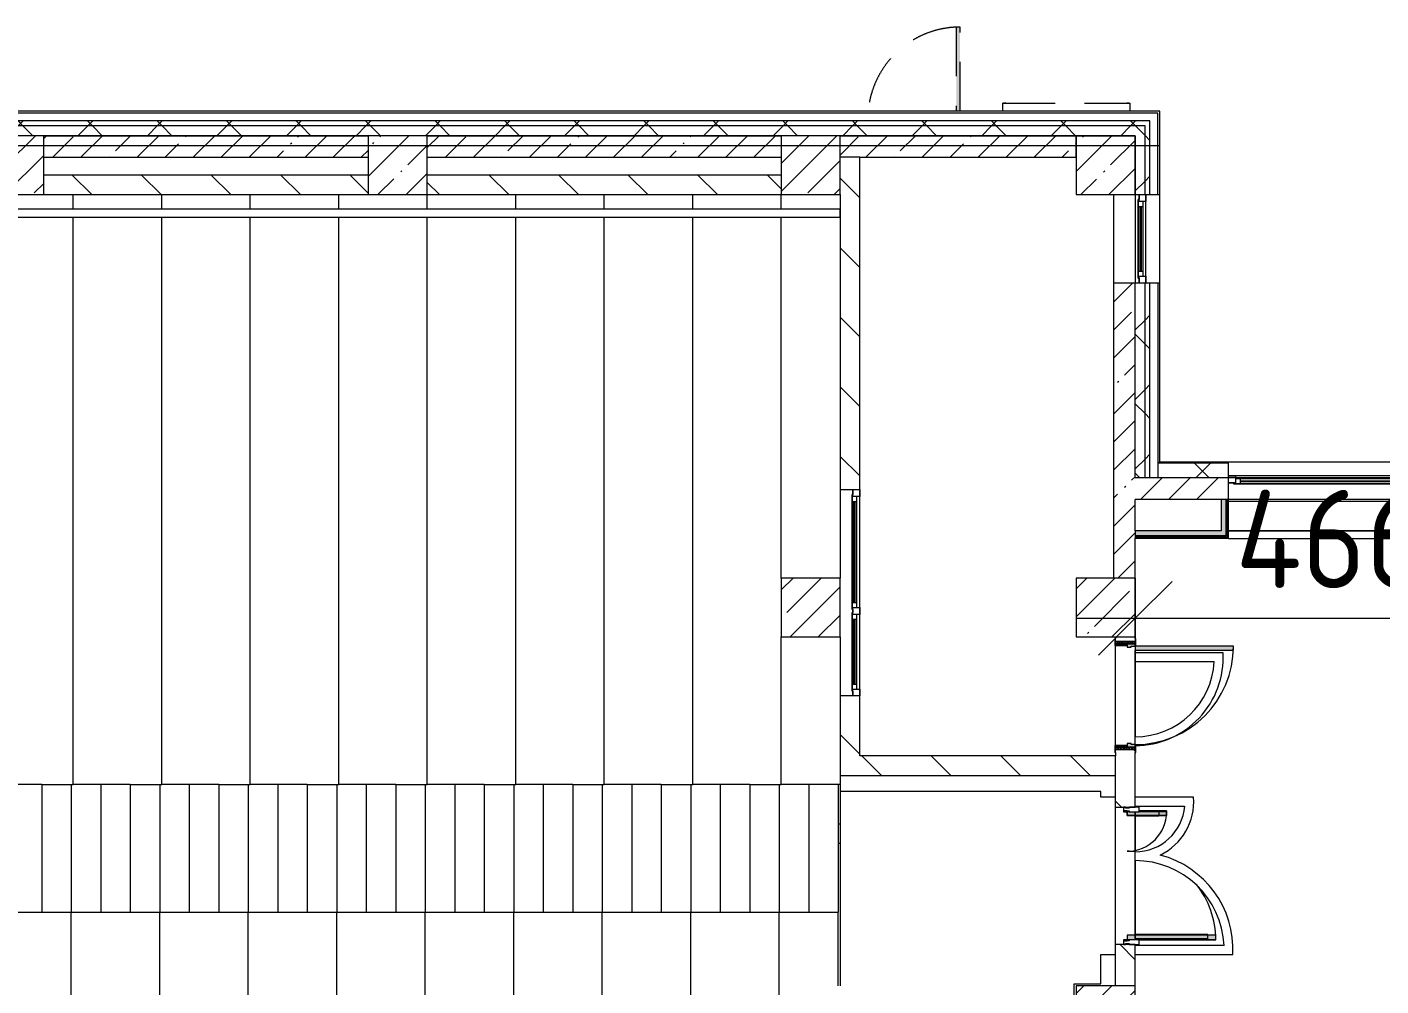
# Model space of a CAD drawing. Header units: millimetres. Extents: x 81731 to 272849, y -8553 to 29000.
# Drawn here: x 168179 to 181948, y 18450 to 28205 of the extents above; entities that cross this region are included whole.
import ezdxf

# ---------------------------------------------------------------- set-up
doc = ezdxf.new("R2010")
doc.units = ezdxf.units.MM
doc.linetypes.add('200_ШТРИХ__ш1_п0_6_', pattern=[800, 500, -300])
for name, color, linetype, lineweight in [('A-ANNO-DIMS', 7, 'Continuous', 9), ('A-ANNO-DIMS-500', 7, 'Continuous', 9), ('A-DETL-MBND-1', 7, '200_ШТРИХ__ш1_п0_6_', 9), ('A-GLAZ-3', 7, 'Continuous', 5), ('A-GLAZ-CWMG-2', 7, 'Continuous', 5), ('A-WALL', 7, 'Continuous', 9), ('A-WALL-6', 7, 'Continuous', 5), ('I-WALL-24', 7, 'Continuous', 5), ('S-COLS-1', 7, 'Continuous', 5), ('S-STRS-2', 7, 'Continuous', 5), ('Оси', 7, 'Continuous', 9)]:
    doc.layers.add(name, color=color, linetype=linetype, lineweight=lineweight)
for name, color, linetype, lineweight, true_color in [('A-DETL-GENF-2', 7, 'Continuous', 5, 0xe2e2e2), ('A-DETL-GENF-4', 7, 'Continuous', 5, 0xaaaaaa), ('A-DOOR-4', 7, 'Continuous', 5, 0xe2e2e2), ('A-DOOR-5', 7, 'Continuous', 5, 0xaaaaaa), ('A-DOOR-FRAM-2', 7, 'Continuous', 5, 0xe2e2e2), ('A-DOOR-FRAM-4', 7, 'Continuous', 5, 0xaaaaaa), ('A-FLOR-1', 7, 'Continuous', 5, 0xaaaaaa), ('I-WALL-22', 7, 'Continuous', 5, 0xe7e7e7), ('I-WALL-23', 7, 'Continuous', 9, 0xe7e7e7)]:
    doc.layers.add(name, color=color, linetype=linetype, lineweight=lineweight, true_color=true_color)
doc.styles.add('ISOCPEUR_3', font='isocpeur.ttf', dxfattribs={"width": 0.9, "height": 1000})
doc.dimstyles.new('ISO-2_0_0_9К_Средний_округл2', dxfattribs={"dimscale": 304.8, "dimtxt": 995.981176, "dimasz": 2.46063, "dimexe": 1.968504, "dimexo": 0, "dimgap": 0, "dimtad": 1, "dimdec": 0, "dimrnd": 10, "dimzin": 0, "dimdsep": 46, "dimtxsty": 'ISOCPEUR_3', "dimblk1": 'OBLIQUE', "dimblk2": 'OBLIQUE', "dimsah": 1, "dimcen": 0.09, "dimdle": 1.968504, "dimazin": 0, "dimtfac": 1, "dimtdec": 4, "dimtix": 1, "dimtmove": 0, "dimatfit": 3, "dimfxl": 1, "dimtvp": 1, "dimtolj": 1, "dimtzin": 0, "dimarcsym": 2})
pattern_1 = [(45, (145838.57, 0), (-353.5534, 353.5534), []), (135, (145838.57, 0), (-353.5534, -353.5534), [])]
pattern_2 = [(45, (145838.57, 0), (-285.123, 285.123), []), (45, (146123.7, 0), (-285.123, 285.123), [504.031, -100.806, 16.764, -84.042])]
pattern_3 = [(135, (145838.57, 0), (-353.5534, -353.5534), [])]
pattern_4 = [(45, (145838.6, 0), (-530.33, 530.33), []), (135, (145838.6, 0), (-530.33, -530.33), [])]

# ---------------------------------------------------------------- blocks, each defined once
blk = doc.blocks.new('BSC_Колонна _Прямоугольная - 600х600-V96-2_4_3_птичка')
at = {"layer": 'S-COLS-1'}
h = blk.add_hatch(dxfattribs=at)
h.set_pattern_fill('FP_71', color=256, style=0, pattern_type=2)
h.set_pattern_definition([(45, (-26110, -26800), (-285.123, 285.123), []), (45, (-25824.88, -26800), (-285.123, 285.123), [504.031, -100.806, 16.764, -84.042])])
h.paths.add_polyline_path([(-300, -300), (300, -300), (300, 300), (-300, 300)])
for p, q in [((300, 300), (-300, 300)), ((-300, 300), (-300, -300)), ((300, -300), (300, 300)), ((-300, -300), (300, -300))]:
    blk.add_line(p, q, dxfattribs=at)
blk = doc.blocks.new('BSC_Колонна _Прямоугольная - 600х600-V127-2_4_3_птичка')
at = {"layer": 'S-COLS-1'}
h = blk.add_hatch(dxfattribs=at)
h.set_pattern_fill('FP_98', color=256, style=0, pattern_type=2)
h.set_pattern_definition([(45, (-30310, -26800), (-285.123, 285.123), []), (45, (-30024.88, -26800), (-285.123, 285.123), [504.031, -100.806, 16.764, -84.042])])
h.paths.add_polyline_path([(-300, -300), (300, -300), (300, 300), (-300, 300)])
for p, q in [((300, 300), (-300, 300)), ((-300, 300), (-300, -300)), ((300, -300), (300, 300)), ((-300, -300), (300, -300))]:
    blk.add_line(p, q, dxfattribs=at)
blk = doc.blocks.new('BSC_Колонна _Прямоугольная - 600х600-V128-2_4_3_птичка')
at = {"layer": 'S-COLS-1'}
h = blk.add_hatch(dxfattribs=at)
h.set_pattern_fill('FP_99', color=256, style=0, pattern_type=2)
h.set_pattern_definition([(45, (-33310, -18150), (-285.123, 285.123), []), (45, (-33024.88, -18150), (-285.123, 285.123), [504.031, -100.806, 16.764, -84.042])])
h.paths.add_polyline_path([(-300, -300), (300, -300), (300, 300), (-300, 300), (-300, 12)])
for p, q in [((300, 300), (-300, 300)), ((-300, 300), (-300, -300)), ((300, -300), (300, 300)), ((-300, -300), (300, -300))]:
    blk.add_line(p, q, dxfattribs=at)
blk = doc.blocks.new('BSC_Колонна _Прямоугольная - 600х600-V147-2_4_3_птичка')
at = {"layer": 'S-COLS-1'}
h = blk.add_hatch(dxfattribs=at)
h.set_pattern_fill('FP_107', color=256, style=0, pattern_type=2)
h.set_pattern_definition([(45, (-22210, -26800), (-285.123, 285.123), []), (45, (-21924.88, -26800), (-285.123, 285.123), [504.031, -100.806, 16.764, -84.042])])
h.paths.add_polyline_path([(-300, -300), (300, -300), (300, 300), (-300, 300)])
for p, q in [((300, 300), (-300, 300)), ((-300, 300), (-300, -300)), ((300, -300), (300, 300)), ((-300, -300), (300, -300))]:
    blk.add_line(p, q, dxfattribs=at)
blk = doc.blocks.new('120_Окно_СКБ_2Ст - 120_Окно_СКБ_2Ст 3100х2500 _мал_створка слева_ 2-22446355-2_4_3_птичка')
at = {"layer": 'A-GLAZ-3'}
for p, q in [((-1550, -127), (-1550, -57)), ((-1550, -57), (-1480, -57)), ((1550, -57), (-1550, -57)), ((-1480, -127), (-1550, -127)), ((-1550, -127), (-1500, -127)), ((-1480, -127), (-1500, -127)), ((-1500, -127), (-1500, -137)), ((-1500, -137), (670, -137)), ((670, -137), (-1500, -137)), ((-1480, -57), (-1480, -127)), ((650, -87), (-1480, -87)), ((-1480, -87), (-1480, -127)), ((-1430, -137), (-1430, -87)), ((-1430, -107), (600, -107)), ((600, -117), (-1430, -117)), ((600, -137), (600, -87)), ((650, -127), (650, -57)), ((650, -57), (720, -57)), ((650, -127), (650, -87)), ((720, -127), (650, -127)), ((670, -127), (650, -127)), ((670, -127), (700, -127)), ((670, -137), (670, -127)), ((720, -127), (700, -127)), ((700, -127), (700, -137)), ((700, -137), (1500, -137)), ((1500, -137), (700, -137)), ((720, -57), (720, -127)), ((1480, -87), (720, -87)), ((720, -87), (720, -127)), ((770, -137), (770, -87)), ((770, -107), (1430, -107)), ((1430, -117), (770, -117)), ((1430, -137), (1430, -87)), ((1480, -127), (1480, -57)), ((1480, -57), (1550, -57)), ((1480, -127), (1480, -87)), ((1550, -127), (1480, -127)), ((1500, -127), (1480, -127)), ((1500, -127), (1550, -127)), ((1500, -137), (1500, -127)), ((1550, -57), (1550, -127))]:
    blk.add_line(p, q, dxfattribs=at)
blk = doc.blocks.new('120_Окно_СКБ_1Ст - 120_Окно_СКБ_1Ст 900х2500_h_-19906774-2_4_3_птичка')
at = {"layer": 'A-GLAZ-3'}
for p, q in [((-450, -75), (-450, -5)), ((-450, -5), (-380, -5)), ((450, -5), (-450, -5)), ((-380, -75), (-450, -75)), ((-450, -75), (-400, -75)), ((-380, -75), (-400, -75)), ((-400, -75), (-400, -85)), ((-400, -85), (400, -85)), ((400, -85), (-400, -85)), ((-380, -5), (-380, -75)), ((380, -35), (-380, -35)), ((-380, -35), (-380, -75)), ((-330, -85), (-330, -35)), ((-330, -55), (330, -55)), ((330, -65), (-330, -65)), ((330, -85), (330, -35)), ((380, -75), (380, -5)), ((380, -5), (450, -5)), ((380, -75), (380, -35)), ((450, -75), (380, -75)), ((400, -75), (380, -75)), ((400, -75), (450, -75)), ((400, -85), (400, -75)), ((450, -5), (450, -75))]:
    blk.add_line(p, q, dxfattribs=at)
blk = doc.blocks.new('Перекрытия 3 - Перекрытия 4-20977624-2_4_3_птичка')
at = {"layer": 'S-STRS-2'}
for p, q in [((21910, 26500), (21910, 26351)), ((22810, 26351), (22810, 26500)), ((23710, 26351), (23710, 26500)), ((24610, 26351), (24610, 26500)), ((25510, 26351), (25510, 26500)), ((26410, 26351), (26410, 26500)), ((27310, 26351), (27310, 26500)), ((28210, 26351), (28210, 26500)), ((29110, 26351), (29110, 26500)), ((30010, 26351), (30010, 26500)), ((21910, 26270), (21910, 20500)), ((22810, 20500), (22810, 26270)), ((23710, 20500), (23710, 26270)), ((24610, 20500), (24610, 26270)), ((25510, 20500), (25510, 26270)), ((26410, 20500), (26410, 26270)), ((27310, 20500), (27310, 26270)), ((28210, 20500), (28210, 26270)), ((29110, 20500), (29110, 26270)), ((30010, 22600), (30010, 26270)), ((30010, 20500), (30010, 22000)), ((22490, 20500), (21910, 20500)), ((23390, 20500), (22810, 20500)), ((24290, 20500), (23710, 20500)), ((25190, 20500), (24610, 20500)), ((26090, 20500), (25510, 20500)), ((26990, 20500), (26410, 20500)), ((27890, 20500), (27310, 20500)), ((28790, 20500), (28210, 20500)), ((29690, 20500), (29110, 20500)), ((30610, 20500), (30010, 20500))]:
    blk.add_line(p, q, dxfattribs=at)
blk = doc.blocks.new('110_Дверь_СКБ_1Ст_Наружная - ДН-2д_л__ Дверь из подвала ЛК _900 мм в свету_ 3300 фрамуга метал-22954314-2_4_3_птичка')
at = {"layer": 'A-DETL-MBND-1'}
blk.add_hatch(color=256, dxfattribs=at).paths.add_polyline_path([(489.5, 115), (489.5, 970), (449.5, 970), (449.5, 115)])
for p, q in [((489.5, 970), (449.5, 970)), ((449.5, 970), (449.5, 115)), ((489.5, 115), (489.5, 970))]:
    blk.add_line(p, q, dxfattribs=at)
blk.add_arc((489.5, 30), 940, 90, 174.73278, dxfattribs=at)
blk = doc.blocks.new('120_Окно_СКБ_2Ст - 120_Окно_СКБ_2Ст 2100х1800 _мал створка справа_-24235684-2_4_3_птичка')
at = {"layer": 'A-GLAZ-3'}
for p, q in [((-1050, 30), (-1050, 100)), ((-1050, 100), (-980, 100)), ((1050, 100), (-1050, 100)), ((-980, 30), (-1050, 30)), ((-1050, 30), (-1000, 30)), ((-980, 30), (-1000, 30)), ((-1000, 30), (-1000, 20)), ((-1000, 20), (170, 20)), ((170, 20), (-1000, 20)), ((-980, 100), (-980, 30)), ((150, 70), (-980, 70)), ((-980, 70), (-980, 30)), ((-930, 20), (-930, 70)), ((-930, 50), (100, 50)), ((100, 40), (-930, 40)), ((100, 20), (100, 70)), ((150, 30), (150, 100)), ((150, 100), (220, 100)), ((150, 30), (150, 70)), ((220, 30), (150, 30)), ((170, 30), (150, 30)), ((170, 30), (200, 30)), ((170, 20), (170, 30)), ((220, 30), (200, 30)), ((200, 30), (200, 20)), ((200, 20), (1000, 20)), ((1000, 20), (200, 20)), ((220, 100), (220, 30)), ((980, 70), (220, 70)), ((220, 70), (220, 30)), ((270, 20), (270, 70)), ((270, 50), (930, 50)), ((930, 40), (270, 40)), ((930, 20), (930, 70)), ((980, 30), (980, 100)), ((980, 100), (1050, 100)), ((980, 30), (980, 70)), ((1050, 30), (980, 30)), ((1000, 30), (980, 30)), ((1000, 30), (1050, 30)), ((1000, 20), (1000, 30)), ((1050, 100), (1050, 30))]:
    blk.add_line(p, q, dxfattribs=at)
blk = doc.blocks.new('BSC_Колонна _Прямоугольная - 600х600-V162-2_4_3_птичка')
at = {"layer": 'S-COLS-1'}
h = blk.add_hatch(dxfattribs=at)
h.set_pattern_fill('FP_119', color=256, style=0, pattern_type=2)
h.set_pattern_definition([(45, (-33310, -22300), (-285.123, 285.123), []), (45, (-33024.88, -22300), (-285.123, 285.123), [504.031, -100.806, 16.764, -84.042])])
h.paths.add_polyline_path([(-300, -300), (300, -300), (300, 300), (-300, 300)])
for p, q in [((300, 300), (-300, 300)), ((-300, 300), (-300, -300)), ((300, -300), (300, 300)), ((-300, -300), (300, -300))]:
    blk.add_line(p, q, dxfattribs=at)
blk = doc.blocks.new('Указатель_Домовой_Квартальный_По грани - Указатель одинарный-23221565-2_4_3_птичка')
at = {"layer": 'A-DETL-MBND-1'}
for p, q in [((32260, 27430), (32260, 27350)), ((32261, 27430), (32260, 27430)), ((32260, 27430), (32295, 27430)), ((32270, 27432), (32270, 27430)), ((32295, 27432), (32270, 27432)), ((32270, 27432), (32295, 27432)), ((32295, 27432), (32275, 27432)), ((32275, 27432), (32295, 27432)), ((32295, 27432), (33525, 27432)), ((32295, 27430), (33525, 27430)), ((33525, 27432), (33545, 27432)), ((33545, 27432), (33525, 27432)), ((33525, 27432), (33550, 27432)), ((33550, 27432), (33525, 27432)), ((33525, 27430), (33560, 27430)), ((33550, 27430), (33550, 27432)), ((33560, 27430), (33559, 27430)), ((33560, 27350), (33560, 27430))]:
    blk.add_line(p, q, dxfattribs=at)
blk = doc.blocks.new('110_Дверь_СКБ_1Ст_Внутренняя1 - Д-4б _огнестойкая EI 30_-32701367-2_4_3_птичка')
at = {"layer": 'A-DOOR-4'}
h = blk.add_hatch(color=256, dxfattribs=at)
h.paths.add_polyline_path([(537.5, 100), (512.5, 100), (512.5, 60), (502.5, 60), (502.5, 20), (537.5, 20)])
h.paths.add_polyline_path([(-477.5, 60), (-487.5, 60), (-487.5, 100), (-512.5, 100), (-512.5, 20), (-477.5, 20)])
at = {"layer": 'A-DOOR-5'}
h = blk.add_hatch(dxfattribs=at)
h.set_pattern_fill('FP_23', color=256, style=0, pattern_type=2)
h.set_pattern_definition([(135, (1751.41, 164.685), (-14.14214, -14.14214), []), (225, (1751.41, 164.685), (14.14214, -14.14214), [])])
h.paths.add_polyline_path([(562.5, 100), (537.5, 100), (537.5, -100), (562.5, -100)])
at = {"layer": 'A-DOOR-FRAM-2'}
for points in [[(-447.5, 592.5), (-447.5, 1100), (-487.5, 1100), (-487.5, 100), (-447.5, 100)], [(-497.5, 100), (-497.5, 108), (-567.5, 108), (-567.5, 100)], [(-497.5, 20), (-512.5, 20), (-512.5, -100), (-497.5, -100)], [(592.5, 108), (522.5, 108), (522.5, 100), (592.5, 100)], [(537.5, 20), (522.5, 20), (522.5, -100), (537.5, -100)], [(-497.5, -108), (-497.5, -100), (-567.5, -100), (-567.5, -108)], [(592.5, -100), (522.5, -100), (522.5, -108), (592.5, -108)]]:
    blk.add_hatch(color=256, dxfattribs=at).paths.add_polyline_path(points)
at = {"layer": 'A-DOOR-FRAM-4'}
h = blk.add_hatch(dxfattribs=at)
h.set_pattern_fill('FP_24', color=256, style=0, pattern_type=2)
h.set_pattern_definition([(45, (-371.384, 164.685), (-14.1421, 14.1421), []), (135, (-371.384, 164.685), (-14.1421, -14.1421), [])])
h.paths.add_polyline_path([(-512.5, 100), (-537.5, 100), (-537.5, -100), (-512.5, -100)])
at = {"layer": 'A-DOOR-5'}
for p, q in [((-487.5, 1100), (-487.5, 100)), ((-447.5, 1100), (-487.5, 1100)), ((-447.5, 100), (-447.5, 1100)), ((-487.5, 100), (-447.5, 100))]:
    blk.add_line(p, q, dxfattribs=at)
blk.add_arc((-487.5, 100), 1000, 360, 90, dxfattribs=at)
at = {"layer": 'A-DOOR-FRAM-4'}
for p, q in [((-497.5, 108), (-567.5, 108)), ((-567.5, 108), (-567.5, 100)), ((-567.5, 100), (-497.5, 100)), ((-512.5, 100), (-537.5, 100)), ((-537.5, 100), (-537.5, -100)), ((-487.5, 100), (-512.5, 100)), ((-512.5, 100), (-512.5, 20)), ((-512.5, -100), (-512.5, 100)), ((-497.5, 100), (-512.5, 100)), ((-512.5, 100), (-512.5, 99)), ((-512.5, 99), (-497.5, 99)), ((-512.5, 20), (-477.5, 20)), ((-497.5, 20), (-512.5, 20)), ((-512.5, 20), (-512.5, -100)), ((-497.5, 100), (-497.5, 108)), ((-497.5, 99), (-497.5, 100)), ((-497.5, -100), (-497.5, 20)), ((-487.5, 60), (-487.5, 100)), ((-477.5, 60), (-487.5, 60)), ((-477.5, 20), (-477.5, 60)), ((512.5, 60), (502.5, 60)), ((502.5, 60), (502.5, 20)), ((502.5, 20), (537.5, 20)), ((512.5, 100), (512.5, 60)), ((537.5, 100), (512.5, 100)), ((592.5, 108), (522.5, 108)), ((522.5, 108), (522.5, 100)), ((537.5, 100), (522.5, 100)), ((522.5, 100), (522.5, 99)), ((522.5, 100), (592.5, 100)), ((522.5, 99), (537.5, 99)), ((537.5, 20), (522.5, 20)), ((522.5, 20), (522.5, -100)), ((537.5, 20), (537.5, 100)), ((562.5, 100), (537.5, 100)), ((537.5, 100), (537.5, -100)), ((537.5, 99), (537.5, 100)), ((537.5, -100), (537.5, 20)), ((562.5, -100), (562.5, 100)), ((592.5, 100), (592.5, 108)), ((-497.5, -100), (-567.5, -100)), ((-567.5, -100), (-567.5, -108)), ((-567.5, -108), (-497.5, -108)), ((-537.5, -100), (-512.5, -100)), ((-512.5, -100), (-497.5, -100)), ((-497.5, -108), (-497.5, -100)), ((522.5, -100), (537.5, -100)), ((592.5, -100), (522.5, -100)), ((522.5, -100), (522.5, -108)), ((522.5, -108), (592.5, -108)), ((537.5, -100), (562.5, -100)), ((592.5, -108), (592.5, -100))]:
    blk.add_line(p, q, dxfattribs=at)
blk = doc.blocks.new('Прямоугольный импост - Импост структурный с накладкой - 160мм Темный-32479175-2_4_3_птичка')
at = {"layer": 'A-GLAZ-CWMG-2'}
for p, q in [((-50, 40), (-50, 140)), ((-50, 140), (0, 140)), ((0, 140), (0, 40)), ((-40, 40), (-50, 40)), ((-50, -17), (-50, 0)), ((-50, 0), (-40, 0)), ((-40, 0), (-40, 40)), ((-10, 40), (-10, 0)), ((0, 40), (-10, 40)), ((-10, 0), (0, 0)), ((0, 0), (0, -17)), ((0, -17), (-50, -17))]:
    blk.add_line(p, q, dxfattribs=at)
blk = doc.blocks.new('Дверь_Витражная_остекление_ - Д-39_л_ Актовый-V235-2_4_3_птичка')
at = {"layer": 'A-DETL-GENF-2'}
for points in [[(650, 593), (650, 920), (605, 920), (605, 20), (650, 20), (650, 140)], [(-615, 40), (-615, 420), (-660, 420), (-660, 140), (-650, 140), (-650, 40), (-660, 40), (-660, 20), (-615, 20)]]:
    blk.add_hatch(color=256, dxfattribs=at).paths.add_polyline_path(points)
at = {"layer": 'A-DETL-GENF-4'}
for p, q in [((596, 840), (596, 100)), ((650, 920), (605, 920)), ((605, 920), (605, 20)), ((650, 920), (605, 920)), ((605, 920), (605, 20)), ((650, 840), (605, 840)), ((640, 840), (640, 100)), ((650, 920), (650, 140)), ((650, 140), (650, 920)), ((-660, 420), (-615, 420)), ((-660, 420), (-660, 140)), ((-615, 420), (-660, 420)), ((-660, 420), (-660, 140)), ((-615, 420), (-615, 20)), ((-615, 20), (-615, 420)), ((-660, 340), (-615, 340)), ((-650, 340), (-650, 140)), ((-606, 340), (-606, 100)), ((-650, 100), (-615, 100)), ((-615, 20), (-650, 20)), ((-650, 20), (-615, 20)), ((650, 100), (605, 100)), ((605, 20), (650, 20)), ((605, 20), (650, 20)), ((650, 40), (650, 20)), ((650, 20), (650, 40))]:
    blk.add_line(p, q, dxfattribs=at)
at = {"layer": 'A-DOOR-5'}
for p, q in [((650, 920), (650, 140)), ((-650, 420), (-650, 140)), ((-650, 20), (-660, 20)), ((-660, 20), (-660, -20)), ((-650, 40), (-650, 20)), ((-650, -20), (-650, 20)), ((650, 40), (650, 20)), ((660, 20), (650, 20)), ((650, 20), (650, -20)), ((660, -20), (660, 20)), ((-660, -20), (-650, -20)), ((650, -20), (660, -20))]:
    blk.add_line(p, q, dxfattribs=at)
for centre, radius, start, end in [((650, 20), 900, 90, 128.5974), ((-650, 20), 400, 360, 90), ((650, 20), 900, 174.8223, 180)]:
    blk.add_arc(centre, radius, start, end, dxfattribs=at)
blk = doc.blocks.new('Прямоугольный импост - Импост структурный с накладкой - 160мм Темный-32479277-2_4_3_птичка')
at = {"layer": 'A-GLAZ-CWMG-2'}
for p, q in [((0, 140), (-50, 140)), ((-50, 140), (-50, 40)), ((0, 40), (0, 140)), ((-50, 40), (-40, 40)), ((-40, 0), (-50, 0)), ((-50, 0), (-50, -17)), ((-40, 40), (-40, 0)), ((-10, 0), (-10, 40)), ((-10, 40), (0, 40)), ((0, 0), (-10, 0)), ((0, -17), (0, 0)), ((-50, -17), (0, -17))]:
    blk.add_line(p, q, dxfattribs=at)
blk = doc.blocks.new('Перекрытия 2 - Перекрытия 4-32990152-2_4_3_птичка')
at = {"layer": 'S-STRS-2'}
for p, q in [((21910, 19180), (22510, 19180)), ((21910, 19180), (21910, 15411)), ((22810, 19180), (23410, 19180)), ((22810, 15411), (22810, 19180)), ((23710, 19180), (24310, 19180)), ((23710, 15411), (23710, 19180)), ((24610, 19180), (25210, 19180)), ((24610, 15411), (24610, 19180)), ((25510, 19180), (26110, 19180)), ((25510, 15411), (25510, 19180)), ((26410, 19180), (27010, 19180)), ((26410, 15411), (26410, 19180)), ((27310, 19180), (27910, 19180)), ((27310, 15411), (27310, 19180)), ((28210, 19180), (28810, 19180)), ((28210, 15411), (28210, 19180)), ((29110, 19180), (29710, 19180)), ((29110, 15411), (29110, 19180)), ((30010, 19180), (30610, 19180)), ((30010, 15411), (30010, 19180)), ((30610, 18430), (30610, 19180)), ((30610, 15411), (30610, 17830)), ((21910, 15330), (21910, 15200)), ((22810, 15200), (22810, 15330)), ((23710, 15200), (23710, 15330)), ((24610, 15200), (24610, 15330)), ((25510, 15200), (25510, 15330)), ((26410, 15200), (26410, 15330)), ((27310, 15200), (27310, 15330)), ((28210, 15200), (28210, 15330)), ((29110, 15200), (29110, 15330)), ((30010, 15200), (30010, 15330)), ((30610, 15200), (30610, 15330)), ((22810, 15200), (21910, 15200)), ((23710, 15200), (22810, 15200)), ((24610, 15200), (23710, 15200)), ((25510, 15200), (24610, 15200)), ((26410, 15200), (25510, 15200)), ((27310, 15200), (26410, 15200)), ((28210, 15200), (27310, 15200)), ((29110, 15200), (28210, 15200)), ((30010, 15200), (29110, 15200)), ((30610, 15200), (30010, 15200))]:
    blk.add_line(p, q, dxfattribs=at)
blk = doc.blocks.new('Стены наклон_ амфитеатр1 - Стены наклон_ амфитеатр-33007412-2_4_3_птичка')
at = {"layer": 'A-WALL-6'}
for p, q in [((21879, 26351), (21879, 26270)), ((30610, 26351), (21879, 26351)), ((30610, 26270), (30610, 26351)), ((21879, 26270), (30610, 26270))]:
    blk.add_line(p, q, dxfattribs=at)
blk = doc.blocks.new('Зашивка приборов отопления22 - Зашивка приборов отопления-33321747-2_4_3_птичка')
at = {"layer": 'A-WALL-6'}
for p, q in [((37288, 26888), (34188, 26888)), ((34188, 26567), (37268, 26567)), ((37268, 26567), (34188, 26567)), ((34188, 26492), (37268, 26492))]:
    blk.add_line(p, q, dxfattribs=at)
blk = doc.blocks.new('BSC_Колонна _Прямоугольная - 600х600-V237-2_4_3_птичка')
at = {"layer": 'S-COLS-1'}
h = blk.add_hatch(dxfattribs=at)
h.set_pattern_fill('FP_166', color=256, style=0, pattern_type=2)
h.set_pattern_definition([(45, (-30310, -22300), (-285.123, 285.123), []), (45, (-30024.88, -22300), (-285.123, 285.123), [504.031, -100.806, 16.764, -84.042])])
h.paths.add_polyline_path([(-300, -300), (300, -300), (300, 300), (-300, 300)])
for p, q in [((300, 300), (-300, 300)), ((-300, 300), (-300, -300)), ((300, -300), (300, 300)), ((-300, -300), (300, -300))]:
    blk.add_line(p, q, dxfattribs=at)
blk = doc.blocks.new('DIMBLOCK27-2_4_3_птичка')
at = {"layer": 'A-ANNO-DIMS-500'}
for p, q in [((184109, 22721), (184109, 21591)), ((184109, 22191), (184109, 22721)), ((179449, 22600), (179449, 21591)), ((179449, 22191), (179449, 22600)), ((178849, 22191), (184709, 22191))]:
    blk.add_line(p, q, dxfattribs=at)
at = {"layer": 'A-ANNO-DIMS-500', "lineweight": 20}
for p, q in [((179449, 22191), (179824, 22566)), ((184109, 22191), (184484, 22566)), ((179449, 22191), (179074, 21816)), ((184109, 22191), (183734, 21816))]:
    blk.add_line(p, q, dxfattribs=at)
at = {"layer": 'A-ANNO-DIMS-500', "color": 0, "insert": (180467, 23497), "char_height": 1000, "width": 3148.83, "attachment_point": 1, "line_spacing_factor": 1.149209, "style": 'ISOCPEUR_3'}
blk.add_mtext('4660', dxfattribs=at)
blk = doc.blocks.new('_Oblique')
at = {"color": 0, "linetype": 'ByBlock', "lineweight": -2}
blk.add_line((-0.5, -0.5), (0.5, 0.5), dxfattribs=at)

msp = doc.modelspace()

# ---------------------------------------------------------------- hatches: boundary and pattern name
at = {"layer": 'A-WALL-6'}
h = msp.add_hatch(dxfattribs=at)
h.set_pattern_fill('FP_66', color=256, style=0, pattern_type=2)
h.set_pattern_definition(pattern_1)
h.paths.add_polyline_path([(179548.6, 27200), (179548.6, 27250), (165448.8, 27250), (165448.8, 27200), (179448.6, 27200)])
h.paths.add_polyline_path([(160463.2, 27200), (160948.8, 27200), (160948.8, 27250), (159527.6, 27250), (159527.6, 27200), (159535.7, 27200)])
h.paths.add_polyline_path([(162318.2, 27200), (162748.8, 27200), (162748.8, 27250), (161848.8, 27250), (161848.8, 27200)])
h.paths.add_polyline_path([(163648.8, 27200), (164548.8, 27200), (164548.8, 27250), (163648.8, 27250)])
h = msp.add_hatch(dxfattribs=at)
h.set_pattern_fill('FP_66', color=256, style=0, pattern_type=2)
h.set_pattern_definition(pattern_1)
h.paths.add_polyline_path([(179013.6, 27100), (179448.6, 27100), (179448.6, 27200), (165448.8, 27200), (165448.8, 27100), (178086.1, 27100)])
h.paths.add_polyline_path([(160463.2, 27100), (160948.8, 27100), (160948.8, 27200), (159527.6, 27200), (159527.6, 27100), (160148.6, 27100)])
h.paths.add_polyline_path([(161848.8, 27100), (162748.8, 27100), (162748.8, 27200), (161848.8, 27200)])
h.paths.add_polyline_path([(163648.8, 27100), (164548.8, 27100), (164548.8, 27200), (163648.8, 27200)])
h = msp.add_hatch(dxfattribs=at)
h.set_pattern_fill('FP_66', color=256, style=0, pattern_type=2)
h.set_pattern_definition(pattern_1)
h.paths.add_polyline_path([(179548.6, 23620), (179548.6, 25600), (179448.6, 25600), (179448.6, 23620), (179477.4, 23620)])
h.paths.add_polyline_path([(179448.6, 26500), (179548.6, 26500), (179548.6, 27200), (179448.6, 27200), (179448.6, 26839.2)])
h = msp.add_hatch(dxfattribs=at)
h.set_pattern_fill('FP_66', color=256, style=0, pattern_type=2)
h.set_pattern_definition(pattern_1)
h.paths.add_polyline_path([(179598.6, 23620), (179598.6, 25600), (179548.6, 25600), (179548.6, 23620)])
h.paths.add_polyline_path([(179548.6, 26500), (179598.6, 26500), (179598.6, 27250), (179548.6, 27250), (179548.6, 26839.2)])
h = msp.add_hatch(dxfattribs=at)
h.set_pattern_fill('FP_66', color=256, style=0, pattern_type=2)
h.set_pattern_definition(pattern_1)
h.paths.add_polyline_path([(187825, 23620), (187998.6, 23620), (187998.6, 23770), (187556.6, 23770), (187556.6, 23620)])
h.paths.add_polyline_path([(180398.6, 23620), (180398.6, 23770), (179678.6, 23770), (179678.6, 23620), (179941.1, 23620)])
h.paths.add_polyline_path([(183498.6, 23620), (185640.6, 23620), (185640.6, 23770), (183498.6, 23770)])
at = {"layer": 'I-WALL-22'}
msp.add_hatch(color=256, dxfattribs=at).paths.add_polyline_path([(180373.6, 23079), (180373.6, 23400), (180323.6, 23400), (180323.6, 23079)])
at = {"layer": 'I-WALL-23'}
msp.add_hatch(color=256, dxfattribs=at).paths.add_polyline_path([(179448.6, 23029), (180373.6, 23029), (180373.6, 23079), (179448.6, 23079)])
at = {"layer": 'I-WALL-24'}
h = msp.add_hatch(dxfattribs=at)
h.set_pattern_fill('FP_74', color=256, style=0, pattern_type=2)
h.set_pattern_definition(pattern_2)
h.paths.add_polyline_path([(178848.6, 26880), (178848.6, 27100), (176448.6, 27100), (176448.6, 26880), (178086.1, 26880)])
h.paths.add_polyline_path([(175848.6, 26880), (175848.6, 27100), (172248.6, 27100), (172248.6, 26880)])
h.paths.add_polyline_path([(171648.6, 26880), (171648.6, 27100), (168348.6, 27100), (168348.6, 26880), (168810.9, 26880)])
h = msp.add_hatch(dxfattribs=at)
h.set_pattern_fill('FP_77', color=256, style=0, pattern_type=2)
h.set_pattern_definition(pattern_3)
h.paths.add_polyline_path([(176648.6, 20790), (176648.6, 21400), (176448.6, 21400), (176448.6, 20790)])
h.paths.add_polyline_path([(176648.6, 23500), (176648.6, 26880), (176448.6, 26880), (176448.6, 23500)])
h = msp.add_hatch(dxfattribs=at)
h.set_pattern_fill('FP_77', color=256, style=0, pattern_type=2)
h.set_pattern_definition(pattern_3)
h.paths.add_polyline_path([(171648.6, 26500), (171648.6, 26700), (168348.6, 26700), (168348.6, 26500), (168810.9, 26500)])
h = msp.add_hatch(dxfattribs=at)
h.set_pattern_fill('FP_77', color=256, style=0, pattern_type=2)
h.set_pattern_definition(pattern_3)
h.paths.add_polyline_path([(175848.6, 26500), (175848.6, 26700), (172248.6, 26700), (172248.6, 26500)])
h = msp.add_hatch(dxfattribs=at)
h.set_pattern_fill('FP_74', color=256, style=0, pattern_type=2)
h.set_pattern_definition(pattern_2)
h.paths.add_polyline_path([(179448.6, 22600), (179448.6, 25600), (179228.6, 25600), (179228.6, 22600)])
h = msp.add_hatch(dxfattribs=at)
h.set_pattern_fill('FP_74', color=256, style=0, pattern_type=2)
h.set_pattern_definition(pattern_2)
h.paths.add_polyline_path([(183651.2, 23400), (184328.6, 23400), (184328.6, 23620), (183498.6, 23620), (183498.6, 23400)])
h.paths.add_polyline_path([(179448.6, 23400), (180398.6, 23400), (180398.6, 23620), (179448.6, 23620)])
h = msp.add_hatch(dxfattribs=at)
h.set_pattern_fill('FP_160', color=256, style=0, pattern_type=2)
h.set_pattern_definition(pattern_4)
h.paths.add_polyline_path([(179448.6, 23016.5), (180386.1, 23016.5), (180386.1, 23029), (179448.6, 23029)])
h = msp.add_hatch(dxfattribs=at)
h.set_pattern_fill('FP_160', color=256, style=0, pattern_type=2)
h.set_pattern_definition(pattern_4)
h.paths.add_polyline_path([(179448.6, 23004), (180398.6, 23004), (180398.6, 23016.5), (179448.6, 23016.5)])
h = msp.add_hatch(dxfattribs=at)
h.set_pattern_fill('FP_77', color=256, style=0, pattern_type=2)
h.set_pattern_definition(pattern_3)
h.paths.add_polyline_path([(179448.6, 20790), (179448.6, 20855), (179248.6, 20855), (179248.6, 20790)])
h.paths.add_polyline_path([(179448.6, 21955), (179448.6, 22000), (179248.6, 22000), (179248.6, 21955)])
h = msp.add_hatch(dxfattribs=at)
h.set_pattern_fill('FP_77', color=256, style=0, pattern_type=2)
h.set_pattern_definition(pattern_3)
h.paths.add_polyline_path([(179248.6, 20590), (179248.6, 20790), (176448.6, 20790), (176448.6, 20590), (178086.1, 20590)])
h = msp.add_hatch(dxfattribs=at)
h.set_pattern_fill('FP_77', color=256, style=0, pattern_type=2)
h.set_pattern_definition(pattern_3)
h.paths.add_polyline_path([(179248.6, 18450), (179448.6, 18450), (179448.6, 18870), (179248.6, 18870)])
h.paths.add_polyline_path([(179448.6, 20270), (179448.6, 20790), (179248.6, 20790), (179248.6, 20270)])
at = {"layer": 'S-COLS-1'}
h = msp.add_hatch(dxfattribs=at)
h.set_pattern_fill('FP_74', color=256, style=0, pattern_type=2)
h.set_pattern_definition(pattern_2)
h.paths.add_polyline_path([(179448.6, 26500), (179448.6, 27100), (178848.6, 27100), (178848.6, 26500), (179013.6, 26500)])

# ---------------------------------------------------------------- linework, layer by layer
at = {"layer": 'A-DETL-MBND-1'}
for p, q in [((176428.6, 20100), (176448.6, 20100)), ((176448.6, 19900), (176428.6, 19900))]:
    msp.add_line(p, q, dxfattribs=at)
at = {"layer": 'A-FLOR-1'}
for p, q in [((183478.6, 23380), (180398.6, 23380)), ((180399.6, 23003), (179448.6, 23003)), ((180398.6, 23079), (183478.6, 23079)), ((179448.6, 21865), (179448.6, 21840)), ((179448.6, 20905), (179448.6, 21865)), ((180342.2, 21840), (179448.6, 21840)), ((179448.6, 21750), (179448.6, 20985)), ((179448.6, 21750), (180252.6, 21750)), ((176448.6, 20590), (176448.6, 18450)), ((179098.6, 20429), (176448.6, 20429)), ((179098.6, 20370), (179098.6, 20429)), ((179248.6, 20370), (179098.6, 20370)), ((180041.5, 20370), (179448.6, 20370)), ((179448.6, 20280), (179952, 20280)), ((179448.6, 20220), (179448.6, 19815)), ((179448.6, 18920), (179448.6, 20220)), ((179448.6, 19725), (179448.6, 18920)), ((179098.6, 18470), (179098.6, 18770)), ((179098.6, 18770), (179248.6, 18770)), ((180352.7, 18860), (179448.6, 18860)), ((179448.6, 18770), (180442.3, 18770)), ((178828.6, 17840), (178828.6, 18470)), ((178828.6, 18470), (179098.6, 18470))]:
    msp.add_line(p, q, dxfattribs=at)
for centre, radius, start, end in [((179448.6, 21790), 895, 270, 3.20255), ((179448.6, 21790), 805, 270, 357.15183), ((179448.6, 20320), 505, 270, 355.45696), ((179448.6, 20320), 595, 295.28402, 4.82046), ((179448.6, 18820), 905, 2.53324, 90), ((179448.6, 18820), 995, 357.1196, 75.20242)]:
    msp.add_arc(centre, radius, start, end, dxfattribs=at)
at = {"layer": 'A-WALL'}
for p, q in [((179678.6, 27330), (165448.8, 27330)), ((179678.6, 26500), (179678.6, 27330)), ((179598.6, 27250), (165448.8, 27250)), ((179548.6, 27200), (165448.8, 27200)), ((179548.6, 26500), (179548.6, 27200)), ((179598.6, 26500), (179598.6, 27250)), ((171648.6, 27100), (168348.6, 27100)), ((175848.6, 27100), (172248.6, 27100)), ((178848.6, 27100), (176448.6, 27100)), ((176648.6, 26880), (176448.6, 26880)), ((179448.6, 23620), (179448.6, 25600)), ((179548.6, 23620), (179548.6, 25600)), ((179598.6, 23620), (179598.6, 25600)), ((179678.6, 25600), (179678.6, 23620)), ((180398.6, 23773), (179678.6, 23773)), ((180398.6, 23770), (179678.6, 23770)), ((179698.6, 23778), (179698.6, 23773)), ((180398.6, 23620), (179698.6, 23620)), ((180373.6, 23029), (180373.6, 23400)), ((180386.1, 23016.5), (180386.1, 23400)), ((179448.6, 23079), (179448.6, 23004)), ((180373.6, 23029), (179448.6, 23029)), ((180386.1, 23016.5), (179448.6, 23016.5))]:
    msp.add_line(p, q, dxfattribs=at)
at = {"layer": 'A-WALL-6'}
for p, q in [((179698.6, 27350), (165448.8, 27350)), ((179698.6, 23778), (179698.6, 27350)), ((168348.6, 27100), (171648.6, 27100)), ((172248.6, 27100), (175848.6, 27100)), ((176448.6, 27100), (179448.6, 27100)), ((179448.6, 27100), (179448.6, 25600)), ((179448.6, 26500), (179698.6, 26500)), ((179698.6, 25600), (179448.6, 25600)), ((187748.6, 23778), (179698.6, 23778)), ((180398.6, 23620), (180398.6, 23778)), ((184378.6, 23620), (179678.6, 23620))]:
    msp.add_line(p, q, dxfattribs=at)
at = {"layer": 'I-WALL-24'}
for p, q in [((178848.6, 26880), (178848.6, 27100)), ((168348.6, 26880), (171648.6, 26880)), ((172248.6, 26880), (175848.6, 26880)), ((176648.6, 26880), (178848.6, 26880)), ((176648.6, 20790), (176648.6, 26880)), ((171648.6, 26700), (168348.6, 26700)), ((175848.6, 26700), (172248.6, 26700)), ((168348.6, 26500), (171648.6, 26500)), ((172248.6, 26500), (175848.6, 26500)), ((176448.6, 26500), (176448.6, 22600)), ((179228.6, 26500), (179228.6, 22600)), ((179448.6, 25600), (179228.6, 25600)), ((179678.6, 23620), (179448.6, 23620)), ((180398.6, 23004), (180398.6, 23620)), ((176448.6, 23500), (176648.6, 23500)), ((179448.6, 23079), (179448.6, 23400)), ((184328.6, 23400), (179448.6, 23400)), ((180323.6, 23400), (180323.6, 23079)), ((180323.6, 23079), (179448.6, 23079)), ((179448.6, 22600), (179448.6, 23004)), ((179448.6, 23004), (180398.6, 23004)), ((176448.6, 22000), (176448.6, 20590)), ((179248.6, 22000), (179248.6, 21985)), ((179248.6, 20895), (179248.6, 21915)), ((179448.6, 21985), (179448.6, 22000)), ((176648.6, 21400), (176448.6, 21400)), ((179248.6, 20825), (179248.6, 20790)), ((179448.6, 20790), (179448.6, 20825)), ((179248.6, 20790), (176648.6, 20790)), ((179248.6, 18450), (179248.6, 20790)), ((179448.6, 20270), (179448.6, 20790)), ((176448.6, 20590), (179248.6, 20590)), ((179248.6, 20270), (179448.6, 20270)), ((179448.6, 18870), (179248.6, 18870)), ((179448.6, 18450), (179448.6, 18870))]:
    msp.add_line(p, q, dxfattribs=at)
at = {"layer": 'S-COLS-1'}
for p, q in [((179448.6, 27100), (178848.6, 27100)), ((178848.6, 27100), (178848.6, 26500)), ((179448.6, 26500), (179448.6, 27100)), ((178848.6, 26500), (179448.6, 26500))]:
    msp.add_line(p, q, dxfattribs=at)
at = {"layer": 'S-STRS-2'}
for p, q in [((168328.6, 20500), (168628.6, 20500)), ((168328.6, 20500), (168328.6, 19200)), ((168328.6, 20500), (168328.6, 19200)), ((168628.6, 20500), (168648.6, 20500)), ((168628.6, 20500), (168628.6, 19200)), ((168628.6, 20500), (168628.6, 19200)), ((168928.6, 20500), (168928.6, 19200)), ((168928.6, 20500), (168928.6, 19200)), ((169228.6, 20500), (169528.6, 20500)), ((169228.6, 20500), (169228.6, 19200)), ((169228.6, 20500), (169228.6, 19200)), ((169528.6, 20500), (169548.6, 20500)), ((169528.6, 20500), (169528.6, 19200)), ((169528.6, 20500), (169528.6, 19200)), ((169828.6, 20500), (169828.6, 19200)), ((169828.6, 20500), (169828.6, 19200)), ((170128.6, 20500), (170428.6, 20500)), ((170128.6, 20500), (170128.6, 19200)), ((170128.6, 20500), (170128.6, 19200)), ((170428.6, 20500), (170448.6, 20500)), ((170428.6, 20500), (170428.6, 19200)), ((170428.6, 20500), (170428.6, 19200)), ((170728.6, 20500), (170728.6, 19200)), ((170728.6, 20500), (170728.6, 19200)), ((171028.6, 20500), (171328.6, 20500)), ((171028.6, 20500), (171028.6, 19200)), ((171028.6, 20500), (171028.6, 19200)), ((171328.6, 20500), (171348.6, 20500)), ((171328.6, 20500), (171328.6, 19200)), ((171328.6, 20500), (171328.6, 19200)), ((171628.6, 20500), (171628.6, 19200)), ((171628.6, 20500), (171628.6, 19200)), ((171928.6, 20500), (172228.6, 20500)), ((171928.6, 20500), (171928.6, 19200)), ((171928.6, 20500), (171928.6, 19200)), ((172228.6, 20500), (172248.6, 20500)), ((172228.6, 20500), (172228.6, 19200)), ((172228.6, 20500), (172228.6, 19200)), ((172528.6, 20500), (172528.6, 19200)), ((172528.6, 20500), (172528.6, 19200)), ((172828.6, 20500), (173128.6, 20500)), ((172828.6, 20500), (172828.6, 19200)), ((172828.6, 20500), (172828.6, 19200)), ((173128.6, 20500), (173148.6, 20500)), ((173128.6, 20500), (173128.6, 19200)), ((173128.6, 20500), (173128.6, 19200)), ((173428.6, 20500), (173428.6, 19200)), ((173428.6, 20500), (173428.6, 19200)), ((173728.6, 20500), (174028.6, 20500)), ((173728.6, 20500), (173728.6, 19200)), ((173728.6, 20500), (173728.6, 19200)), ((174028.6, 20500), (174048.6, 20500)), ((174028.6, 20500), (174028.6, 19200)), ((174028.6, 20500), (174028.6, 19200)), ((174328.6, 20500), (174328.6, 19200)), ((174328.6, 20500), (174328.6, 19200)), ((174628.6, 20500), (174928.6, 20500)), ((174628.6, 20500), (174628.6, 19200)), ((174628.6, 20500), (174628.6, 19200)), ((174928.6, 20500), (174948.6, 20500)), ((174928.6, 20500), (174928.6, 19200)), ((174928.6, 20500), (174928.6, 19200)), ((175228.6, 20500), (175228.6, 19200)), ((175228.6, 20500), (175228.6, 19200)), ((175528.6, 20500), (175828.6, 20500)), ((175528.6, 20500), (175528.6, 19200)), ((175528.6, 20500), (175528.6, 19200)), ((175828.6, 20500), (175848.6, 20500)), ((175828.6, 20500), (175828.6, 19200)), ((175828.6, 20500), (175828.6, 19200)), ((176128.6, 20500), (176128.6, 19200)), ((176128.6, 20500), (176128.6, 19200)), ((176428.6, 20500), (176428.6, 19200)), ((168328.6, 19200), (168628.6, 19200)), ((169228.6, 19200), (169528.6, 19200)), ((170128.6, 19200), (170428.6, 19200)), ((171028.6, 19200), (171328.6, 19200)), ((171928.6, 19200), (172228.6, 19200)), ((172828.6, 19200), (173128.6, 19200)), ((173728.6, 19200), (174028.6, 19200)), ((174628.6, 19200), (174928.6, 19200)), ((175528.6, 19200), (175828.6, 19200))]:
    msp.add_line(p, q, dxfattribs=at)
at = {"layer": 'Оси'}
msp.add_line((167198.6, 27000), (179698.6, 27000), dxfattribs=at)

# ---------------------------------------------------------------- block references
at = {"layer": 'A-DETL-MBND-1'}
for name, p in [('110_Дверь_СКБ_1Ст_Наружная - ДН-2д_л__ Дверь из подвала ЛК _900 мм в свету_ 3300 фрамуга метал-22954314-2_4_3_птичка', (177179.1, 27235)), ('Указатель_Домовой_Квартальный_По грани - Указатель одинарный-23221565-2_4_3_птичка', (145838.6, 0))]:
    msp.add_blockref(name, p, dxfattribs=at)
at = {"layer": 'A-DOOR-5'}
for name, p, rotation in [('110_Дверь_СКБ_1Ст_Внутренняя1 - Д-4б _огнестойкая EI 30_-32701367-2_4_3_птичка', (179348.6, 21417.5), 270), ('Дверь_Витражная_остекление_ - Д-39_л_ Актовый-V235-2_4_3_птичка', (179348.6, 19570), 269.9999999999996)]:
    msp.add_blockref(name, p, dxfattribs=dict(at, rotation=rotation))
at = {"layer": 'A-GLAZ-3', "rotation": 269.9999999999999}
for name, p in [('120_Окно_СКБ_1Ст - 120_Окно_СКБ_1Ст 900х2500_h_-19906774-2_4_3_птичка', (179563.6, 26050)), ('120_Окно_СКБ_2Ст - 120_Окно_СКБ_2Ст 2100х1800 _мал створка справа_-24235684-2_4_3_птичка', (176548.6, 22450))]:
    msp.add_blockref(name, p, dxfattribs=at)
at = {"layer": 'A-GLAZ-3'}
msp.add_blockref('120_Окно_СКБ_2Ст - 120_Окно_СКБ_2Ст 3100х2500 _мал_створка слева_ 2-22446355-2_4_3_птичка', (181948.6, 23695), dxfattribs=at)
at = {"layer": 'A-GLAZ-CWMG-2', "extrusion": (0, 0, -1), "rotation": 90.00000000000041}
msp.add_blockref('Прямоугольный импост - Импост структурный с накладкой - 160мм Темный-32479175-2_4_3_птичка', (-179348.6, 20270), dxfattribs=at)
at = {"layer": 'A-GLAZ-CWMG-2', "rotation": 269.9999999999996}
msp.add_blockref('Прямоугольный импост - Импост структурный с накладкой - 160мм Темный-32479277-2_4_3_птичка', (179348.6, 18870), dxfattribs=at)
at = {"layer": 'A-WALL-6'}
for name, p in [('Стены наклон_ амфитеатр1 - Стены наклон_ амфитеатр-33007412-2_4_3_птичка', (145838.6, 0)), ('Зашивка приборов отопления22 - Зашивка приборов отопления-33321747-2_4_3_птичка', (146210.8, -3488.4))]:
    msp.add_blockref(name, p, dxfattribs=at)
at = {"layer": 'S-COLS-1'}
for name, p in [('BSC_Колонна _Прямоугольная - 600х600-V147-2_4_3_птичка', (168048.6, 26800)), ('BSC_Колонна _Прямоугольная - 600х600-V96-2_4_3_птичка', (171948.6, 26800)), ('BSC_Колонна _Прямоугольная - 600х600-V127-2_4_3_птичка', (176148.6, 26800)), ('BSC_Колонна _Прямоугольная - 600х600-V237-2_4_3_птичка', (176148.6, 22300)), ('BSC_Колонна _Прямоугольная - 600х600-V162-2_4_3_птичка', (179148.6, 22300)), ('BSC_Колонна _Прямоугольная - 600х600-V128-2_4_3_птичка', (179148.6, 18150))]:
    msp.add_blockref(name, p, dxfattribs=at)
at = {"layer": 'S-STRS-2'}
for name, p in [('Перекрытия 3 - Перекрытия 4-20977624-2_4_3_птичка', (145838.6, 0)), ('Перекрытия 2 - Перекрытия 4-32990152-2_4_3_птичка', (145818.6, 20))]:
    msp.add_blockref(name, p, dxfattribs=at)

# ---------------------------------------------------------------- dimensions: what is measured, and where the dimension line sits
at = {"layer": 'A-ANNO-DIMS'}
dim = msp.add_linear_dim(base=(184108.6, 22191), p1=(179448.6, 22600), p2=(184108.6, 22721.3), dimstyle='ISO-2_0_0_9К_Средний_округл2', override={"dimpost": '<>', "dimfxl": 4661.578965}, dxfattribs=at)
dim.commit()
dim.dimension.update_dxf_attribs({"geometry": 'DIMBLOCK27-2_4_3_птичка', "text_midpoint": (181778.6, 22691)})

doc.saveas('drawing.dxf')
